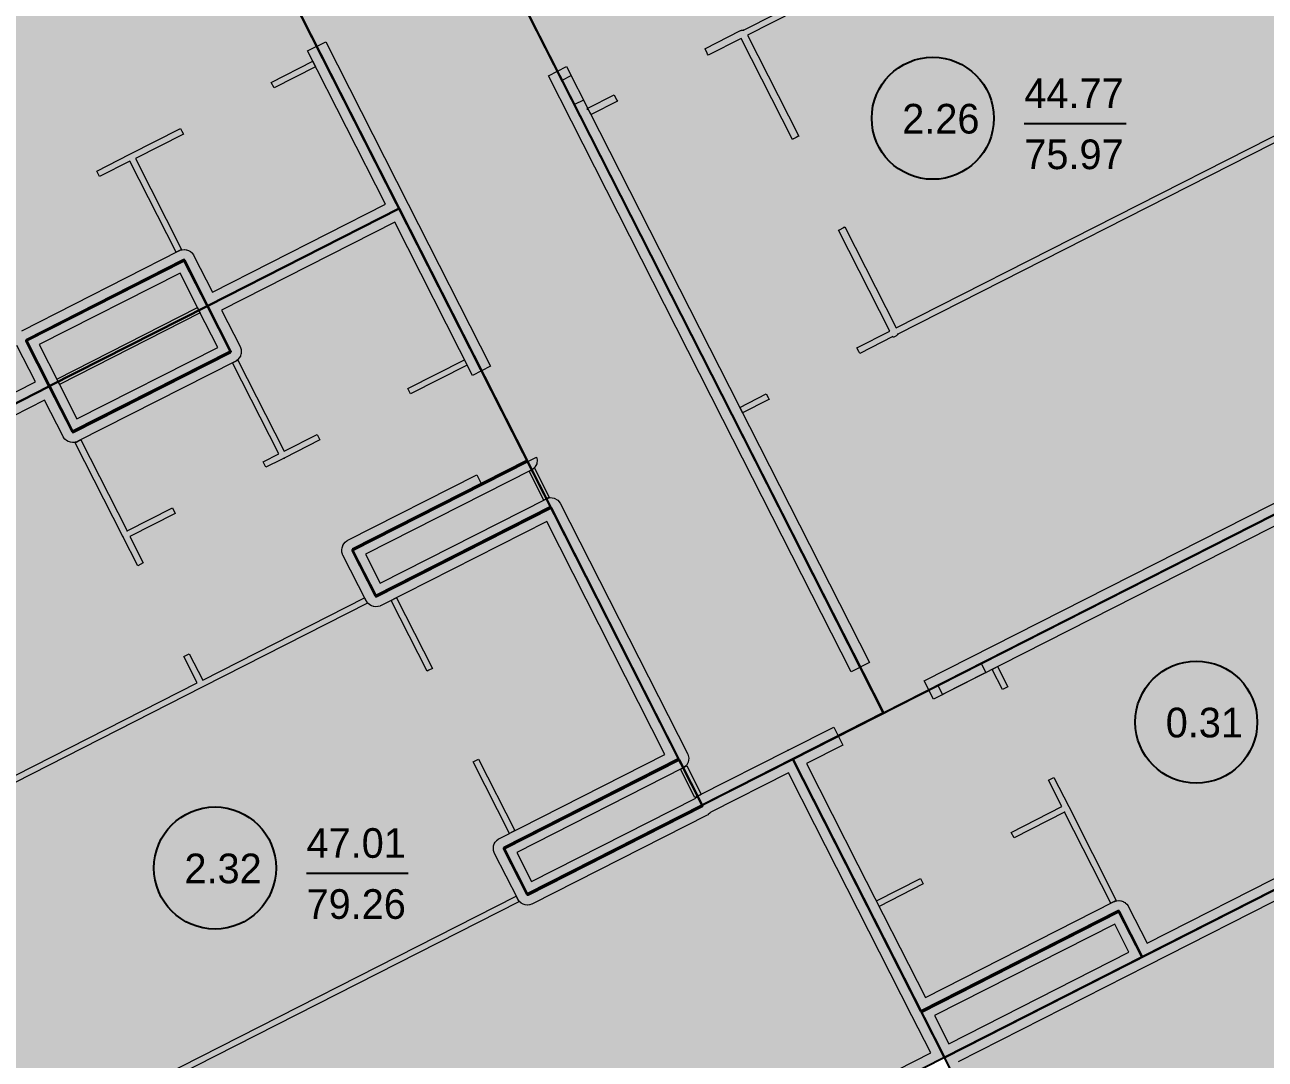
# Model space of a CAD drawing. Header units: millimetres. Extents: x 0 to 312583, y -208103 to 25097.
# Drawn here: x 215218 to 227410, y -35346 to -25177 of the extents above; entities that cross this region are included whole.
import ezdxf

# ---------------------------------------------------------------- set-up
doc = ezdxf.new("R2010")
doc.units = ezdxf.units.MM
doc.linetypes.add('Solid', pattern=[0])
for name, color, linetype, lineweight in [('Inner Walls', 5, 'Solid', 0), ('One-Bedroom Apartment', 151, 'Solid', 25), ('Room Objects', 47, 'Solid', 15), ('Room Walls', 47, 'Solid', 35), ('Service Area', 252, 'Solid', 25), ('Studio Apartment', 151, 'Solid', 25), ('Three-Bedroom Apartment', 250, 'Solid', 25), ('Two-Bedroom Apartment', 1, 'Solid', 35)]:
    doc.layers.add(name, color=color, linetype=linetype, lineweight=lineweight)
doc.styles.add('Dialog.plain', font='Dialog.plain')

msp = doc.modelspace()

# ---------------------------------------------------------------- hatches: boundary and pattern name
at = {"layer": 'One-Bedroom Apartment', "linetype": 'Solid', "lineweight": 25}
msp.add_hatch(color=250, dxfattribs=at).paths.add_polyline_path([(210542, -27539), (209053, -24606), (215918, -21119), (217407, -24052), (218897, -26984), (217018, -27938), (216791, -27492), (216790, -27491), (216789, -27489), (216787, -27488), (216785, -27488), (216784, -27487), (216782, -27487), (216780, -27487), (216778, -27488), (215233, -28273), (215232, -28274), (215230, -28275), (215229, -28277), (215228, -28279), (215228, -28280), (215228, -28282), (215228, -28284), (215229, -28286), (215455, -28732), (215455, -28732), (212032, -30471)], flags=0)
at = {"layer": 'Room Objects', "linetype": 'Solid', "lineweight": 0}
for points in [[(220499, -25721), (220588, -25676), (220710, -25917), (220710, -25917), (220621, -25962), (220621, -25962)], [(224617, -31456), (224617, -31456), (224663, -31545), (224663, -31545), (224239, -31760), (224239, -31760), (224194, -31671), (224194, -31671)]]:
    msp.add_hatch(color=5, dxfattribs=at).paths.add_polyline_path(points, flags=0)
at = {"layer": 'Service Area', "linetype": 'Solid', "lineweight": 25}
for points in [[(211450, -12323), (213233, -11418), (223658, -31942), (221875, -32848)], [(216782, -27497), (217009, -27943), (215464, -28727), (215238, -28282)], [(217235, -28389), (215691, -29173), (215464, -28727), (217009, -27943)], [(218443, -30342), (220160, -29470), (220386, -29916), (218670, -30788)], [(221649, -32402), (221875, -32848), (221875, -32848), (221876, -32848), (220160, -33720), (219933, -33273)], [(225969, -33897), (226196, -34343), (224257, -35328), (224257, -35328), (224030, -34882)]]:
    msp.add_hatch(color=254, dxfattribs=at).paths.add_polyline_path(points, flags=0)
at = {"layer": 'Studio Apartment', "linetype": 'Solid', "lineweight": 25}
msp.add_hatch(color=252, dxfattribs=at).paths.add_polyline_path([(224026, -34873), (222767, -32396), (230524, -28455), (230524, -28455), (232013, -31388), (226205, -34338), (226205, -34338), (225978, -33892), (225977, -33891), (225976, -33889), (225974, -33888), (225973, -33888), (225971, -33887), (225969, -33887), (225967, -33887), (225965, -33888)], flags=0)
at = {"layer": 'Two-Bedroom Apartment', "linetype": 'Solid', "lineweight": 25}
for points in [[(220680, -26078), (219190, -23146), (221069, -22191), (221296, -22637), (221297, -22639), (221298, -22640), (221300, -22641), (221302, -22642), (221304, -22643), (221305, -22643), (221307, -22642), (221309, -22642), (222854, -21857), (222856, -21856), (222857, -21855), (222858, -21853), (222859, -21851), (222859, -21849), (222859, -21847), (222859, -21845), (222858, -21843), (222632, -21398), (222632, -21398), (226055, -19659), (227545, -22591), (229034, -25523), (230524, -28455), (223659, -31943), (222169, -29010)], [(213521, -33403), (212032, -30471), (215455, -28732), (215682, -29178), (215683, -29179), (215684, -29181), (215686, -29182), (215687, -29183), (215689, -29183), (215691, -29183), (215693, -29183), (215695, -29182), (217240, -28398), (217241, -28396), (217243, -28395), (217244, -28393), (217245, -28392), (217245, -28390), (217245, -28388), (217245, -28386), (217244, -28384), (217018, -27938), (218897, -26984), (220155, -29461), (218439, -30333), (218437, -30334), (218436, -30336), (218435, -30337), (218434, -30339), (218434, -30341), (218433, -30343), (218434, -30345), (218435, -30347), (218661, -30792), (218662, -30794), (218663, -30796), (218665, -30797), (218667, -30797), (218669, -30798), (218671, -30798), (218673, -30798), (218674, -30797), (220391, -29925), (220391, -29925), (221644, -32393), (221644, -32393), (219928, -33265), (219926, -33266), (219925, -33267), (219924, -33269), (219923, -33270), (219923, -33272), (219923, -33274), (219923, -33276), (219924, -33278), (220151, -33725), (220152, -33726), (220153, -33728), (220155, -33729), (220156, -33730), (220158, -33730), (220160, -33730), (220162, -33730), (220164, -33729), (221880, -32857), (221882, -32856), (221883, -32855), (221884, -32853), (221885, -32852), (221886, -32850), (221886, -32848), (221885, -32846), (221885, -32844), (221884, -32843), (222767, -32396), (224257, -35328), (222133, -36407), (221906, -35961), (221905, -35959), (221904, -35958), (221902, -35957), (221900, -35956), (221898, -35956), (221896, -35956), (221894, -35956), (221893, -35957), (220147, -36843), (220146, -36844), (220144, -36846), (220143, -36847), (220142, -36849), (220142, -36851), (220142, -36853), (220142, -36855), (220143, -36857), (220369, -37302), (220369, -37302), (216500, -39268), (216500, -39268), (215011, -36336)]]:
    msp.add_hatch(color=151, dxfattribs=at).paths.add_polyline_path(points, flags=0)
h = msp.add_hatch(color=151, dxfattribs=at)
h.paths.add_polyline_path([(224257, -35328), (231122, -31841), (231122, -31841), (232610, -34770), (234098, -37700), (235586, -40629), (229612, -43663), (228124, -40734), (226636, -37804), (225745, -38257), (225745, -38257)], flags=0)
h.paths.add_polyline_path([(228270, -36974), (228497, -37420), (228498, -37422), (228499, -37423), (228501, -37424), (228502, -37425), (228504, -37426), (228506, -37426), (228508, -37425), (228510, -37425), (229854, -36742), (229856, -36741), (229857, -36740), (229858, -36738), (229859, -36736), (229859, -36734), (229859, -36732), (229859, -36730), (229858, -36728), (229632, -36283), (229631, -36281), (229630, -36280), (229628, -36279), (229626, -36278), (229624, -36277), (229622, -36277), (229620, -36278), (229619, -36278), (228274, -36961), (228273, -36962), (228271, -36963), (228270, -36965), (228269, -36967), (228269, -36969), (228269, -36971), (228269, -36973)], flags=0)

# ---------------------------------------------------------------- linework, layer by layer
at = {"layer": 'Inner Walls', "color": 47, "linetype": 'Solid', "lineweight": 15}
for p, q in [((217997, -25434), (218176, -25344)), ((218176, -25344), (218986, -26939)), ((218762, -26940), (217997, -25434)), ((220364, -25678), (220543, -25587)), ((220543, -25587), (220769, -26033)), ((220591, -26123), (220364, -25678)), ((220769, -26033), (223519, -31447)), ((222080, -29056), (220591, -26123)), ((217062, -27804), (218762, -26940)), ((218986, -26939), (219796, -28533)), ((218853, -27118), (217152, -27982)), ((219618, -28624), (218853, -27118)), ((215188, -28184), (216733, -27399)), ((216733, -27399), (216741, -27395)), ((216741, -27395), (216743, -27394)), ((216743, -27394), (216762, -27389)), ((216762, -27389), (216764, -27389)), ((216764, -27389), (216784, -27387)), ((216784, -27387), (216786, -27387)), ((216786, -27387), (216805, -27389)), ((216805, -27389), (216807, -27390)), ((216807, -27390), (216826, -27396)), ((216826, -27396), (216827, -27397)), ((216827, -27397), (216845, -27406)), ((216845, -27406), (216846, -27407)), ((216846, -27407), (216861, -27420)), ((216861, -27420), (216862, -27422)), ((216862, -27422), (216875, -27437)), ((216875, -27437), (216876, -27439)), ((216876, -27439), (216880, -27447)), ((216880, -27447), (217062, -27804)), ((216743, -27618), (215359, -28321)), ((216928, -27983), (216743, -27618)), ((216929, -27984), (216928, -27983)), ((217114, -28349), (216929, -27984)), ((217152, -27982), (217333, -28339)), ((215321, -28688), (215140, -28331)), ((215359, -28321), (215544, -28687)), ((215730, -29052), (217114, -28349)), ((217333, -28339), (217337, -28348)), ((217337, -28348), (217338, -28350)), ((217338, -28350), (217343, -28368)), ((217343, -28368), (217344, -28370)), ((217345, -28392), (217343, -28411)), ((217344, -28370), (217345, -28390)), ((217345, -28390), (217345, -28392)), ((217285, -28487), (215740, -29271)), ((217294, -28482), (217285, -28487)), ((217295, -28481), (217294, -28482)), ((217311, -28469), (217295, -28481)), ((217312, -28467), (217311, -28469)), ((217325, -28452), (217312, -28467)), ((217326, -28451), (217325, -28452)), ((217336, -28434), (217326, -28451)), ((217342, -28413), (217336, -28432)), ((217336, -28432), (217336, -28434)), ((217343, -28411), (217342, -28413)), ((224059, -31627), (230256, -28480)), ((219796, -28533), (219618, -28624)), ((212209, -30269), (215321, -28688)), ((215544, -28687), (215730, -29052)), ((230346, -28658), (224150, -31805)), ((215411, -28866), (212300, -30447)), ((215593, -29223), (215411, -28866)), ((223341, -31538), (222080, -29056)), ((215597, -29232), (215593, -29223)), ((215598, -29233), (215597, -29232)), ((215611, -29249), (215598, -29233)), ((215612, -29250), (215611, -29249)), ((215627, -29263), (215612, -29250)), ((215628, -29264), (215627, -29263)), ((215645, -29274), (215628, -29264)), ((215647, -29274), (215645, -29274)), ((215666, -29280), (215647, -29274)), ((215668, -29281), (215666, -29280)), ((215687, -29283), (215668, -29281)), ((215689, -29283), (215687, -29283)), ((215709, -29282), (215689, -29283)), ((215711, -29281), (215709, -29282)), ((215730, -29276), (215711, -29281)), ((215731, -29275), (215730, -29276)), ((215740, -29271), (215731, -29275)), ((219709, -29699), (220247, -29426)), ((220250, -29492), (220231, -29526)), ((220247, -29426), (220255, -29454)), ((220255, -29454), (220250, -29492)), ((218394, -30244), (219660, -29601)), ((220200, -29551), (218565, -30382)), ((219660, -29601), (219709, -29699)), ((220231, -29526), (220200, -29551)), ((218709, -30666), (220345, -29836)), ((220345, -29836), (220383, -29825)), ((220383, -29825), (220422, -29830)), ((220422, -29830), (220456, -29849)), ((220456, -29849), (220480, -29880)), ((220480, -29880), (221733, -32348)), ((220347, -30059), (218720, -30886)), ((221510, -32349), (220347, -30059)), ((218333, -30341), (218334, -30339)), ((218335, -30360), (218333, -30341)), ((218334, -30339), (218336, -30319)), ((218336, -30317), (218342, -30299)), ((218336, -30319), (218336, -30317)), ((218342, -30299), (218343, -30297)), ((218343, -30297), (218353, -30280)), ((218353, -30280), (218354, -30278)), ((218354, -30278), (218367, -30263)), ((218367, -30263), (218368, -30262)), ((218368, -30262), (218383, -30250)), ((218383, -30250), (218385, -30249)), ((218385, -30249), (218394, -30244)), ((218335, -30362), (218335, -30360)), ((218341, -30381), (218335, -30362)), ((218341, -30383), (218341, -30381)), ((218345, -30392), (218341, -30383)), ((218572, -30838), (218345, -30392)), ((218565, -30382), (218709, -30666)), ((218577, -30846), (218572, -30838)), ((218578, -30848), (218577, -30846)), ((218590, -30863), (218578, -30848)), ((218591, -30865), (218590, -30863)), ((218606, -30877), (218591, -30865)), ((218608, -30879), (218606, -30877)), ((218625, -30888), (218608, -30879)), ((218627, -30889), (218625, -30888)), ((218645, -30895), (218627, -30889)), ((218647, -30895), (218645, -30895)), ((218667, -30898), (218647, -30895)), ((218669, -30898), (218667, -30898)), ((218688, -30896), (218669, -30898)), ((218690, -30896), (218688, -30896)), ((218709, -30891), (218690, -30896)), ((218711, -30890), (218709, -30891)), ((218720, -30886), (218711, -30890)), ((223519, -31447), (223341, -31538)), ((224150, -31805), (224059, -31627)), ((226249, -34204), (230873, -31855)), ((230944, -32043), (226250, -34427)), ((222722, -32306), (223168, -32080)), ((223168, -32080), (223258, -32258)), ((221839, -32754), (222722, -32306)), ((223258, -32258), (222902, -32439)), ((219883, -33175), (221510, -32349)), ((221739, -32424), (221720, -32458)), ((221733, -32348), (221744, -32385)), ((221744, -32385), (221739, -32424)), ((221690, -32482), (220054, -33313)), ((221720, -32458), (221690, -32482)), ((222723, -32530), (221961, -32917)), ((222983, -33041), (222723, -32530)), ((222902, -32439), (223407, -33434)), ((220199, -33599), (221806, -32783)), ((221806, -32783), (221809, -32777)), ((221809, -32777), (221839, -32754)), ((221961, -32917), (221952, -32927)), ((221925, -32946), (220209, -33818)), ((221934, -32942), (221925, -32946)), ((221936, -32941), (221934, -32942)), ((221951, -32928), (221936, -32941)), ((221952, -32927), (221951, -32928)), ((223937, -34918), (222983, -33041)), ((219823, -33270), (219825, -33251)), ((219823, -33272), (219823, -33270)), ((219824, -33292), (219823, -33272)), ((219825, -33249), (219832, -33230)), ((219825, -33251), (219825, -33249)), ((219832, -33228), (219842, -33211)), ((219832, -33230), (219832, -33228)), ((219842, -33211), (219843, -33210)), ((219843, -33210), (219856, -33195)), ((219856, -33195), (219857, -33193)), ((219857, -33193), (219873, -33181)), ((219873, -33181), (219874, -33180)), ((219874, -33180), (219883, -33175)), ((219825, -33294), (219824, -33292)), ((219830, -33312), (219825, -33294)), ((219831, -33314), (219830, -33312)), ((219835, -33323), (219831, -33314)), ((220062, -33770), (219835, -33323)), ((220054, -33313), (220199, -33599)), ((223407, -33434), (224070, -34739)), ((220066, -33778), (220062, -33770)), ((220067, -33780), (220066, -33778)), ((220080, -33795), (220067, -33780)), ((220081, -33797), (220080, -33795)), ((220096, -33810), (220081, -33797)), ((220097, -33811), (220096, -33810)), ((220115, -33820), (220097, -33811)), ((220116, -33821), (220115, -33820)), ((220135, -33827), (220116, -33821)), ((220137, -33828), (220135, -33827)), ((220156, -33830), (220137, -33828)), ((220158, -33830), (220156, -33830)), ((220178, -33829), (220158, -33830)), ((220180, -33828), (220178, -33829)), ((220199, -33823), (220180, -33828)), ((220200, -33822), (220199, -33823)), ((220209, -33818), (220200, -33822)), ((224070, -34739), (225920, -33799)), ((225920, -33799), (225929, -33795)), ((225929, -33795), (225930, -33794)), ((225930, -33794), (225949, -33789)), ((225949, -33789), (225951, -33789)), ((225951, -33789), (225971, -33787)), ((225971, -33787), (225973, -33787)), ((225973, -33787), (225992, -33789)), ((225992, -33789), (225994, -33790)), ((225994, -33790), (226013, -33796)), ((226013, -33796), (226014, -33797)), ((226014, -33797), (226032, -33806)), ((226032, -33806), (226033, -33807)), ((226033, -33807), (226048, -33820)), ((226048, -33820), (226049, -33822)), ((226049, -33822), (226062, -33837)), ((226062, -33837), (226063, -33839)), ((226063, -33839), (226067, -33847)), ((226067, -33847), (226249, -34204)), ((225930, -34019), (224160, -34917)), ((226070, -34294), (225930, -34019)), ((224301, -35193), (226070, -34294)), ((226250, -34427), (224391, -35372)), ((224122, -35284), (223937, -34918)), ((224160, -34917), (224301, -35193)), ((222176, -36272), (224122, -35284))]:
    msp.add_line(p, q, dxfattribs=at)
for p in [(216929, -27984), (215544, -28687), (215544, -28687), (222722, -32306), (222722, -32306)]:
    msp.add_point(p, dxfattribs=at)
at = {"layer": 'One-Bedroom Apartment', "color": 250, "linetype": 'Solid', "lineweight": 25}
for p, q in [((217407, -24052), (218897, -26984)), ((218897, -26984), (217018, -27938)), ((216778, -27488), (215233, -28273)), ((216780, -27487), (216778, -27488)), ((216782, -27487), (216780, -27487)), ((216784, -27487), (216782, -27487)), ((216785, -27488), (216784, -27487)), ((216787, -27488), (216785, -27488)), ((216789, -27489), (216787, -27488)), ((216790, -27491), (216789, -27489)), ((216791, -27492), (216790, -27491)), ((217018, -27938), (216791, -27492)), ((215229, -28277), (215228, -28279)), ((215228, -28279), (215228, -28280)), ((215228, -28280), (215228, -28282)), ((215228, -28282), (215228, -28284)), ((215228, -28284), (215229, -28286)), ((215230, -28275), (215229, -28277)), ((215232, -28274), (215230, -28275)), ((215233, -28273), (215232, -28274)), ((215229, -28286), (215455, -28732)), ((215455, -28732), (212032, -30471))]:
    msp.add_line(p, q, dxfattribs=at)
msp.add_point((215455, -28732), dxfattribs=at)
at = {"layer": 'Room Objects', "color": 0, "linetype": 'Solid', "lineweight": 0}
for p, q in [((220499, -25721), (220588, -25676)), ((220621, -25962), (220499, -25721)), ((220588, -25676), (220710, -25917)), ((220710, -25917), (220621, -25962)), ((224194, -31671), (224617, -31456)), ((224663, -31545), (224239, -31760)), ((224617, -31456), (224663, -31545)), ((224239, -31760), (224194, -31671))]:
    msp.add_line(p, q, dxfattribs=at)
for p in [(220621, -25962), (220710, -25917), (224617, -31456), (224663, -31545), (224194, -31671), (224239, -31760)]:
    msp.add_point(p, dxfattribs=at)
at = {"layer": 'Room Walls', "color": 47, "linetype": 'Solid', "lineweight": 9}
for p, q in [((222281, -25231), (224072, -24321)), ((223331, -24765), (222321, -25278)), ((221902, -25412), (222253, -25234)), ((222253, -25234), (222256, -25233)), ((222256, -25233), (222258, -25232)), ((222258, -25232), (222263, -25231)), ((222263, -25231), (222265, -25230)), ((222265, -25230), (222271, -25230)), ((222271, -25230), (222273, -25230)), ((222273, -25230), (222279, -25230)), ((222279, -25230), (222281, -25231)), ((222258, -25310), (221934, -25475)), ((222763, -26304), (222258, -25310)), ((222321, -25278), (222825, -26272)), ((221907, -25421), (221902, -25412)), ((221925, -25457), (221907, -25421)), ((221929, -25466), (221925, -25457)), ((221934, -25475), (221929, -25466)), ((217640, -25744), (218049, -25536)), ((218076, -25590), (217667, -25798)), ((218049, -25536), (218076, -25590)), ((223783, -28157), (228798, -25610)), ((228825, -25663), (223798, -28217)), ((217667, -25798), (217640, -25744)), ((220751, -25997), (221010, -25865)), ((221042, -25928), (220783, -26060)), ((221010, -25865), (221015, -25874)), ((221015, -25874), (221038, -25919)), ((221038, -25919), (221042, -25928)), ((220743, -26003), (220751, -25997)), ((220764, -26024), (220743, -26003)), ((220771, -26037), (220764, -26024)), ((220778, -26051), (220771, -26037)), ((220783, -26060), (220778, -26051)), ((216250, -26450), (216748, -26197)), ((216748, -26197), (216762, -26224)), ((216776, -26251), (216304, -26490)), ((216762, -26224), (216776, -26251)), ((222772, -26299), (222763, -26304)), ((222798, -26285), (222772, -26299)), ((222816, -26276), (222798, -26285)), ((222825, -26272), (222816, -26276)), ((215924, -26616), (216250, -26450)), ((216251, -26517), (215951, -26669)), ((216706, -27413), (216251, -26517)), ((216304, -26490), (216759, -27385)), ((215951, -26669), (215924, -26616)), ((223225, -27191), (223269, -27168)), ((223269, -27168), (223278, -27163)), ((223278, -27163), (223783, -28157)), ((223216, -27195), (223225, -27191)), ((223720, -28189), (223216, -27195)), ((216733, -27399), (216706, -27413)), ((216759, -27385), (216733, -27399)), ((215531, -28660), (216915, -27957)), ((216942, -28010), (215558, -28713)), ((216915, -27957), (216942, -28010)), ((223397, -28353), (223720, -28189)), ((223748, -28242), (223424, -28407)), ((223752, -28251), (223748, -28242)), ((223779, -28238), (223752, -28251)), ((223781, -28236), (223779, -28238)), ((223783, -28235), (223781, -28236)), ((223788, -28231), (223783, -28235)), ((223789, -28230), (223788, -28231)), ((223793, -28226), (223789, -28230)), ((223794, -28224), (223793, -28226)), ((223797, -28219), (223794, -28224)), ((223798, -28217), (223797, -28219)), ((223415, -28389), (223397, -28353)), ((223424, -28407), (223415, -28389)), ((217258, -28500), (217285, -28487)), ((217713, -29396), (217258, -28500)), ((217285, -28487), (217312, -28473)), ((217312, -28473), (217767, -29369)), ((218982, -28751), (219539, -28469)), ((219566, -28522), (219009, -28805)), ((219539, -28469), (219566, -28522)), ((215558, -28713), (215531, -28660)), ((219009, -28805), (218982, -28751)), ((222245, -28938), (222505, -28806)), ((222523, -28864), (222272, -28992)), ((222505, -28806), (222523, -28842)), ((222523, -28842), (222533, -28860)), ((222533, -28860), (222523, -28864)), ((222272, -28992), (222245, -28938)), ((215714, -29285), (215767, -29258)), ((215767, -29258), (216222, -30153)), ((217767, -29369), (218091, -29204)), ((218118, -29258), (217767, -29436)), ((218091, -29204), (218118, -29258)), ((216182, -30207), (215714, -29285)), ((217561, -29473), (217713, -29396)), ((217588, -29527), (217561, -29473)), ((217740, -29449), (217588, -29527)), ((217767, -29436), (217740, -29449)), ((220174, -29564), (220227, -29537)), ((220319, -29849), (220174, -29564)), ((220227, -29537), (220372, -29822)), ((220372, -29822), (220319, -29849)), ((216222, -30153), (216669, -29926)), ((216696, -29980), (216249, -30207)), ((216669, -29926), (216696, -29980)), ((216328, -30494), (216182, -30207)), ((216249, -30207), (216382, -30467)), ((216382, -30467), (216328, -30494)), ((216967, -31619), (218558, -30811)), ((218558, -30811), (218585, -30864)), ((218818, -30836), (218862, -30814)), ((219171, -31531), (218818, -30836)), ((218862, -30814), (218871, -30809)), ((218871, -30809), (219224, -31504)), ((218585, -30864), (216967, -31686)), ((216781, -31386), (216834, -31359)), ((216913, -31647), (216781, -31386)), ((216834, -31359), (216967, -31619)), ((219188, -31522), (219171, -31531)), ((219224, -31504), (219188, -31522)), ((224725, -31513), (224778, -31486)), ((224826, -31711), (224725, -31513)), ((224778, -31486), (224879, -31684)), ((213730, -33263), (216913, -31647)), ((216967, -31686), (213758, -33317)), ((224879, -31684), (224826, -31711)), ((219624, -32422), (219677, -32395)), ((219981, -33126), (219624, -32422)), ((219677, -32395), (220034, -33098)), ((221663, -32496), (221672, -32491)), ((221804, -32774), (221663, -32496)), ((221671, -32489), (221724, -32462)), ((221672, -32491), (221671, -32489)), ((221724, -32462), (221866, -32740)), ((225278, -32603), (225332, -32576)), ((225411, -32863), (225278, -32603)), ((225332, -32576), (225478, -32863)), ((221858, -32746), (221804, -32774)), ((221866, -32742), (221857, -32746)), ((221857, -32746), (221858, -32746)), ((221866, -32740), (221866, -32742)), ((224914, -33116), (225411, -32863)), ((225438, -32917), (224941, -33169)), ((225893, -33813), (225438, -32917)), ((225478, -32863), (225946, -33785)), ((220034, -33098), (219981, -33126)), ((224941, -33169), (224914, -33116)), ((223588, -33790), (224022, -33569)), ((224049, -33622), (223615, -33843)), ((224022, -33569), (224049, -33622)), ((215220, -36196), (220048, -33743)), ((220048, -33743), (220075, -33797)), ((220075, -33797), (215247, -36249)), ((223615, -33843), (223588, -33790)), ((225946, -33785), (225893, -33813))]:
    msp.add_line(p, q, dxfattribs=at)
for p in [(222281, -25231), (223269, -27168), (223798, -28217), (217767, -29436), (216182, -30207), (216182, -30207), (216222, -30153), (225438, -32917)]:
    msp.add_point(p, dxfattribs=at)
at = {"layer": 'Service Area', "color": 254, "linetype": 'Solid', "lineweight": 25}
for p, q in [((213233, -11418), (223658, -31942)), ((221875, -32848), (211450, -12323)), ((215238, -28282), (216782, -27497)), ((216782, -27497), (217009, -27943)), ((215464, -28727), (217009, -27943)), ((217009, -27943), (215464, -28727)), ((217009, -27943), (217235, -28389)), ((215464, -28727), (215238, -28282)), ((217235, -28389), (215691, -29173)), ((215691, -29173), (215464, -28727)), ((218443, -30342), (220160, -29470)), ((220160, -29470), (220386, -29916)), ((220386, -29916), (218670, -30788)), ((218670, -30788), (218443, -30342)), ((223658, -31942), (221875, -32848)), ((219933, -33273), (221649, -32402)), ((221649, -32402), (221875, -32848)), ((221876, -32848), (220160, -33720)), ((221875, -32848), (221876, -32848)), ((220160, -33720), (219933, -33273)), ((224030, -34882), (225969, -33897)), ((225969, -33897), (226196, -34343)), ((226196, -34343), (224257, -35328)), ((224257, -35328), (224030, -34882))]:
    msp.add_line(p, q, dxfattribs=at)
for p in [(221875, -32848), (224257, -35328)]:
    msp.add_point(p, dxfattribs=at)
at = {"layer": 'Studio Apartment', "color": 252, "linetype": 'Solid', "lineweight": 25}
for p, q in [((222767, -32396), (230524, -28455)), ((232013, -31388), (226205, -34338)), ((224026, -34873), (222767, -32396)), ((225965, -33888), (224026, -34873)), ((225967, -33887), (225965, -33888)), ((225969, -33887), (225967, -33887)), ((225971, -33887), (225969, -33887)), ((225973, -33888), (225971, -33887)), ((225974, -33888), (225973, -33888)), ((225976, -33889), (225974, -33888)), ((225977, -33891), (225976, -33889)), ((225978, -33892), (225977, -33891)), ((226205, -34338), (225978, -33892))]:
    msp.add_line(p, q, dxfattribs=at)
msp.add_point((226205, -34338), dxfattribs=at)
at = {"layer": 'Three-Bedroom Apartment', "color": 7, "linetype": 'Solid', "lineweight": 25}
for p, q in [((225042, -26146), (226042, -26146)), ((217987, -33516), (218987, -33516))]:
    msp.add_line(p, q, dxfattribs=at)
for centre in [(224142, -26096), (226732, -32032), (217087, -33466)]:
    msp.add_circle(centre, 600, dxfattribs=at)
at = {"layer": 'Two-Bedroom Apartment', "color": 151, "linetype": 'Solid', "lineweight": 25}
for p, q in [((220680, -26078), (219190, -23146)), ((222169, -29010), (220680, -26078)), ((217018, -27938), (218897, -26984)), ((218897, -26984), (220155, -29461)), ((217244, -28384), (217018, -27938)), ((215695, -29182), (217240, -28398)), ((217240, -28398), (217241, -28396)), ((217241, -28396), (217243, -28395)), ((217243, -28395), (217244, -28393)), ((217245, -28386), (217244, -28384)), ((217244, -28393), (217245, -28392)), ((217245, -28388), (217245, -28386)), ((217245, -28390), (217245, -28388)), ((217245, -28392), (217245, -28390)), ((230524, -28455), (223659, -31943)), ((212032, -30471), (215455, -28732)), ((215455, -28732), (215682, -29178)), ((223659, -31943), (222169, -29010)), ((215682, -29178), (215683, -29179)), ((215683, -29179), (215684, -29181)), ((215684, -29181), (215686, -29182)), ((215686, -29182), (215687, -29183)), ((215687, -29183), (215689, -29183)), ((215689, -29183), (215691, -29183)), ((215691, -29183), (215693, -29183)), ((215693, -29183), (215695, -29182)), ((220155, -29461), (218439, -30333)), ((218674, -30797), (220391, -29925)), ((220391, -29925), (221644, -32393)), ((218434, -30341), (218433, -30343)), ((218433, -30343), (218434, -30345)), ((218435, -30337), (218434, -30339)), ((218434, -30339), (218434, -30341)), ((218434, -30345), (218435, -30347)), ((218436, -30336), (218435, -30337)), ((218435, -30347), (218661, -30792)), ((218437, -30334), (218436, -30336)), ((218439, -30333), (218437, -30334)), ((218661, -30792), (218662, -30794)), ((218662, -30794), (218663, -30796)), ((218663, -30796), (218665, -30797)), ((218665, -30797), (218667, -30797)), ((218667, -30797), (218669, -30798)), ((218669, -30798), (218671, -30798)), ((218671, -30798), (218673, -30798)), ((218673, -30798), (218674, -30797)), ((224257, -35328), (231122, -31841)), ((221644, -32393), (219928, -33265)), ((221884, -32843), (222767, -32396)), ((222767, -32396), (224257, -35328)), ((220164, -33729), (221880, -32857)), ((221880, -32857), (221882, -32856)), ((221882, -32856), (221883, -32855)), ((221883, -32855), (221884, -32853)), ((221885, -32844), (221884, -32843)), ((221884, -32853), (221885, -32852)), ((221885, -32846), (221885, -32844)), ((221886, -32848), (221885, -32846)), ((221885, -32852), (221886, -32850)), ((221886, -32850), (221886, -32848)), ((219924, -33269), (219923, -33270)), ((219923, -33270), (219923, -33272)), ((219923, -33272), (219923, -33274)), ((219923, -33274), (219923, -33276)), ((219923, -33276), (219924, -33278)), ((219925, -33267), (219924, -33269)), ((219924, -33278), (220151, -33725)), ((219926, -33266), (219925, -33267)), ((219928, -33265), (219926, -33266)), ((220151, -33725), (220152, -33726)), ((220152, -33726), (220153, -33728)), ((220153, -33728), (220155, -33729)), ((220155, -33729), (220156, -33730)), ((220156, -33730), (220158, -33730)), ((220158, -33730), (220160, -33730)), ((220160, -33730), (220162, -33730)), ((220162, -33730), (220164, -33729)), ((224257, -35328), (222133, -36407)), ((225745, -38257), (224257, -35328))]:
    msp.add_line(p, q, dxfattribs=at)
for p in [(220391, -29925), (221644, -32393)]:
    msp.add_point(p, dxfattribs=at)

# ---------------------------------------------------------------- texts
at = {"layer": 'Three-Bedroom Apartment', "color": 7, "linetype": 'Solid', "lineweight": 25, "style": 'Dialog.plain'}
for s, p in [('44.77', (225042, -25996)), ('2.26', (223842, -26246)), ('75.97', (225042, -26596)), ('0.31', (226432, -32182)), ('47.01', (217987, -33366)), ('2.32', (216787, -33616)), ('79.26', (217987, -33966))]:
    msp.add_text(s, height=291.6, dxfattribs=at).set_placement(p)

doc.saveas('drawing.dxf')
